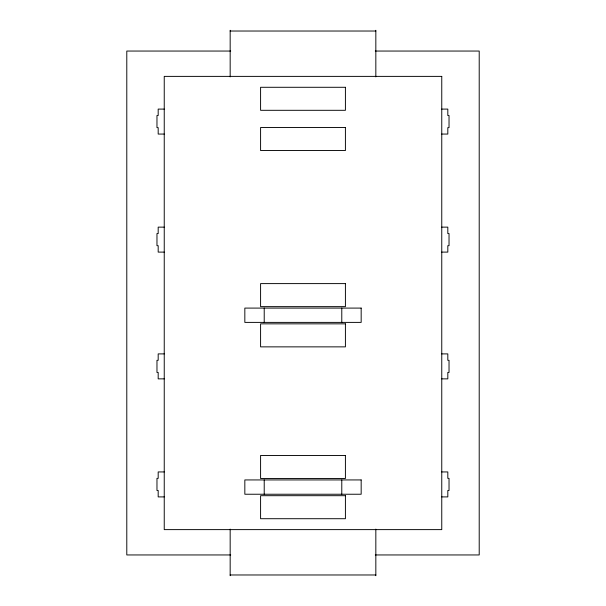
<?xml version="1.0" encoding="UTF-8"?>
<svg xmlns="http://www.w3.org/2000/svg" width="606" height="606" viewBox="0 0 606 606"><rect width="100%" height="100%" fill="white"/><g stroke="black" fill="none" stroke-linecap="round" stroke-linejoin="round"><path stroke-width="0.91" d="M230.166 31.027L375.834 31.027M230.719 51.048L126.79 51.048L126.79 554.952L230.719 554.952M375.281 51.048L479.21 51.048L479.21 554.952L375.281 554.952M164.241 109.095L158.181 109.095L158.181 115.519L156.969 115.519L156.969 127.639L158.181 127.639L158.181 134.062L164.241 134.062M441.759 109.095L447.819 109.095L447.819 115.519L449.031 115.519L449.031 127.639L447.819 127.639L447.819 134.062L441.759 134.062M164.241 227.136L158.181 227.136L158.181 233.56L156.969 233.56L156.969 245.68L158.181 245.68L158.181 252.104L164.241 252.104M441.759 227.136L447.819 227.136L447.819 233.56L449.031 233.56L449.031 245.68L447.819 245.68L447.819 252.104L441.759 252.104M164.241 353.896L158.181 353.896L158.181 360.32L156.969 360.32L156.969 372.44L158.181 372.44L158.181 378.864L164.241 378.864M441.759 353.896L447.819 353.896L447.819 360.32L449.031 360.32L449.031 372.44L447.819 372.44L447.819 378.864L441.759 378.864M164.241 471.938L158.181 471.938L158.181 478.361L156.969 478.361L156.969 490.481L158.181 490.481L158.181 496.905L164.241 496.905M441.759 471.938L447.819 471.938L447.819 478.361L449.031 478.361L449.031 490.481L447.819 490.481L447.819 496.905L441.759 496.905M230.166 574.973L375.834 574.973M375.834 30.3L375.834 76.886M375.834 529.114L375.834 575.7M341.784 308.09L341.784 322.392M341.784 479.937L341.784 494.238M264.216 308.09L264.216 322.392M264.216 479.937L264.216 494.238M230.166 30.3L230.166 76.886M230.166 529.114L230.166 575.7M441.759 76.379L164.241 76.379L164.241 529.621L441.759 529.621L441.759 76.379M345.412 87.287L260.588 87.287L260.588 110.307L345.412 110.307L345.412 87.287M345.412 127.518L260.588 127.518L260.588 150.546L345.412 150.546L345.412 127.518M345.412 283.608L260.588 283.608L260.588 306.636L345.412 306.636L345.412 283.608M361.168 308.09L244.832 308.09L244.832 322.392L361.168 322.392L361.168 308.09M345.412 323.846L260.588 323.846L260.588 346.867L345.412 346.867L345.412 323.846M345.412 455.454L260.588 455.454L260.588 478.482L345.412 478.482L345.412 455.454M361.168 479.937L244.832 479.937L244.832 494.238L361.168 494.238L361.168 479.937M345.412 495.693L260.588 495.693L260.588 518.713L345.412 518.713L345.412 495.693"/></g></svg>
